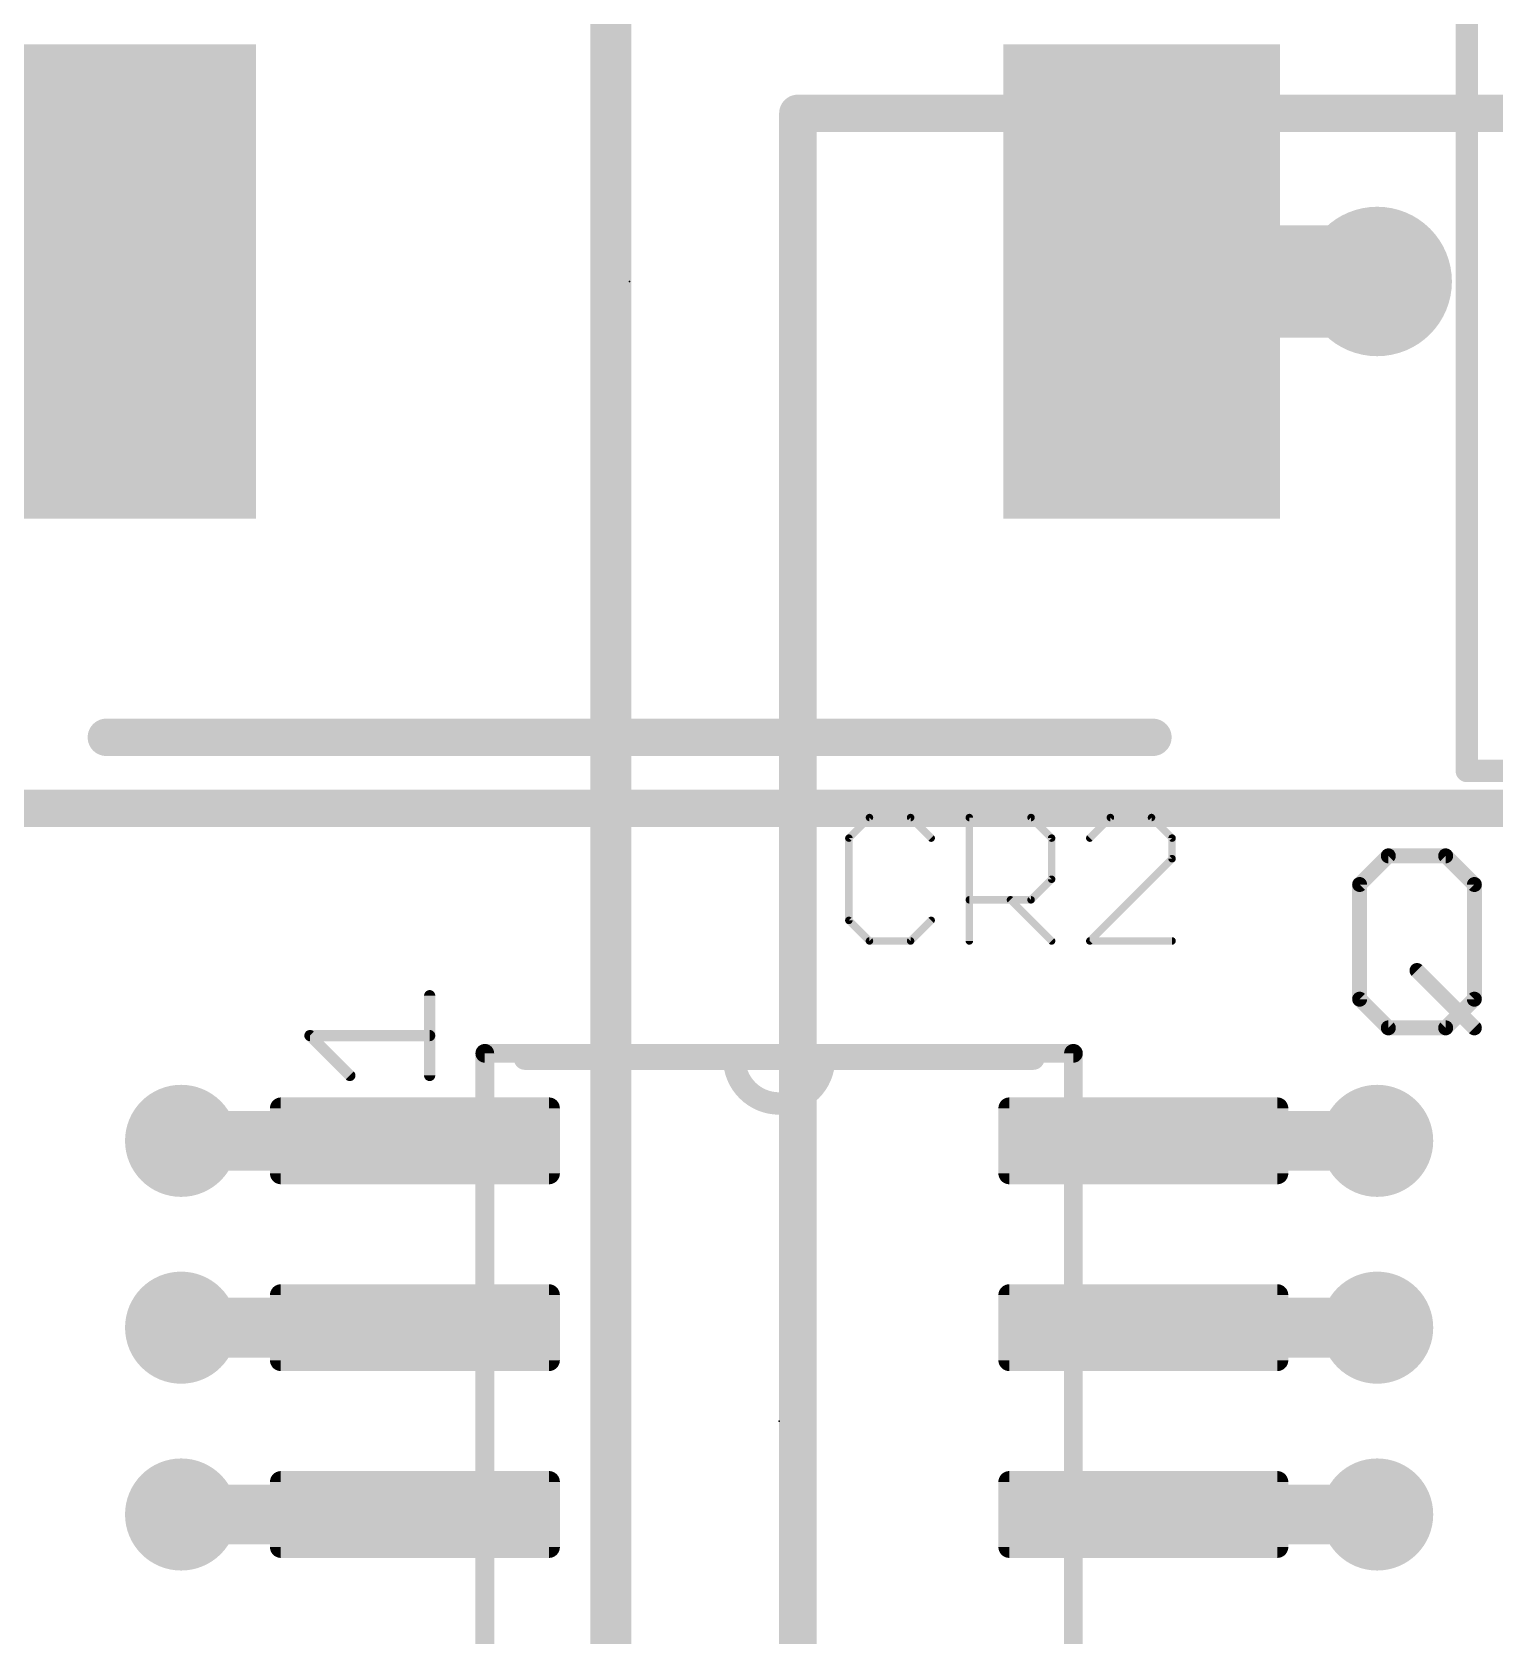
# Model space of a CAD drawing. Extents: x -19 to 124, y 0 to 88.
# Drawn here: x 64.65 to 74.59, y 48.07 to 58.97 of the extents above; entities that cross this region are included whole.
import ezdxf

# ---------------------------------------------------------------- set-up
doc = ezdxf.new("R2010")
doc.units = 0
for name, color, linetype in [('1', 12, 'CONTINUOUS'), ('15', 21, 'CONTINUOUS'), ('16', 132, 'CONTINUOUS'), ('18', 110, 'CONTINUOUS'), ('21', 253, 'CONTINUOUS'), ('23', 53, 'CONTINUOUS'), ('25', 253, 'CONTINUOUS')]:
    doc.layers.add(name, color=color, linetype=linetype)

# ---------------------------------------------------------------- blocks, each defined once
blk = doc.blocks.new('RECT')
blk.add_solid([(-0.5, -0.5), (0.5, -0.5), (-0.5, 0.5), (0.5, 0.5)])
blk = doc.blocks.new('RECT315200X94400R25')
at = {"const_width": 0.0738}
blk.add_lwpolyline([(0.9481, -0.2213), (0.9481, 0.2213, 0.4142), (0.9113, 0.2581), (-0.9113, 0.2581, 0.4142), (-0.9481, 0.2213), (-0.9481, -0.2213, 0.4142), (-0.9113, -0.2581), (0.9113, -0.2581, 0.4142)], format="xyb", close=True, dxfattribs=at)
blk.add_solid([(-0.9297, -0.2397), (0.9297, -0.2397), (-0.9297, 0.2397), (0.9297, 0.2397)])
blk = doc.blocks.new('ROUNDV')
at = {"const_width": 0.5}
blk.add_lwpolyline([(0, -0.25, 1), (0, 0.25, 1), (0, -0.25)], format="xyb", dxfattribs=at)

msp = doc.modelspace()

# ---------------------------------------------------------------- linework, layer by layer
at = {"layer": '1'}
for points, const_width in [([(65.2018, 57.912), (63.4746, 57.912)], 0.762), ([(65.2272, 57.8866), (65.2018, 57.912)], 0.762), ([(65.2272, 57.277), (65.2272, 57.8866)], 0.762), ([(72.1868, 57.277), (73.787, 57.277)], 0.762), ([(67.248, 51.435), (65.659, 51.435)], 0.4064), ([(72.198, 51.435), (73.787, 51.435)], 0.4064), ([(67.248, 50.165), (65.659, 50.165)], 0.4064), ([(72.198, 50.165), (73.787, 50.165)], 0.4064), ([(67.248, 48.895), (65.659, 48.895)], 0.4064), ([(72.198, 48.895), (73.787, 48.895)], 0.4064)]:
    msp.add_lwpolyline(points, dxfattribs=dict(at, const_width=const_width))
for points, const_width in [([(65.3365, 58.0467, 1), (65.0671, 57.7773)], 0.381), ([(65.4177, 57.8866, 1), (65.0367, 57.8866)], 0.381), ([(65.2018, 57.7215, 1), (65.2018, 58.1025)], 0.381), ([(65.0925, 57.7519, 1), (65.3619, 58.0213)], 0.381), ([(72.1868, 57.4675, 1), (72.1868, 57.0865)], 0.381), ([(73.787, 57.0865, 1), (73.787, 57.4675)], 0.381), ([(65.0367, 57.277, 1), (65.4177, 57.277)], 0.381), ([(65.659, 51.5366, 1), (65.659, 51.3334)], 0.2032), ([(67.248, 51.3334, 1), (67.248, 51.5366)], 0.2032), ([(72.198, 51.5366, 1), (72.198, 51.3334)], 0.2032), ([(73.787, 51.3334, 1), (73.787, 51.5366)], 0.2032), ([(65.659, 50.2666, 1), (65.659, 50.0634)], 0.2032), ([(67.248, 50.0634, 1), (67.248, 50.2666)], 0.2032), ([(72.198, 50.2666, 1), (72.198, 50.0634)], 0.2032), ([(73.787, 50.0634, 1), (73.787, 50.2666)], 0.2032), ([(65.659, 48.9966, 1), (65.659, 48.7934)], 0.2032), ([(67.248, 48.7934, 1), (67.248, 48.9966)], 0.2032), ([(72.198, 48.9966, 1), (72.198, 48.7934)], 0.2032), ([(73.787, 48.7934, 1), (73.787, 48.9966)], 0.2032)]:
    msp.add_lwpolyline(points, format="xyb", dxfattribs=dict(at, const_width=const_width))
at = {"layer": '15'}
for points, const_width in [([(68.58, 59.69), (68.58, 42.545)], 0.2794), ([(69.85, 58.42), (69.85, 43.815)], 0.254), ([(78.74, 58.42), (69.85, 58.42)], 0.254)]:
    msp.add_lwpolyline(points, dxfattribs=dict(at, const_width=const_width))
at = {"layer": '15', "const_width": 0.127}
for points in [[(69.9135, 58.42, 1), (69.7865, 58.42)], [(69.85, 58.4835, 1), (69.85, 58.3565)]]:
    msp.add_lwpolyline(points, format="xyb", dxfattribs=at)
at = {"layer": '16', "const_width": 0.254}
msp.add_lwpolyline([(56.2356, 53.6956), (97.2566, 53.6956)], dxfattribs=at)
at = {"layer": '21'}
for points, const_width in [([(74.3966, 66.7004), (74.3966, 53.9496)], 0.1524), ([(65.151, 54.1782), (72.263, 54.1782)], 0.254), ([(74.3966, 53.9496), (77.6732, 53.9496)], 0.1524), ([(67.3481, 51.8795), (67.3481, 52.4218)], 0.0762), ([(66.8058, 51.8795), (66.5346, 52.1507)], 0.0762), ([(66.5346, 52.1507), (67.3481, 52.1507)], 0.0762), ([(67.723, 52.03), (67.723, 47.03)], 0.127), ([(67.723, 52.03), (71.723, 52.03)], 0.127), ([(69.4182, 51.9938), (67.9958, 51.9938)], 0.1524), ([(70.0278, 51.9938), (69.4182, 51.9938)], 0.1524), ([(71.4502, 51.9938), (70.0278, 51.9938)], 0.1524), ([(71.723, 52.03), (71.723, 47.03)], 0.127)]:
    msp.add_lwpolyline(points, dxfattribs=dict(at, const_width=const_width))
for points, const_width in [([(65.151, 54.2417, 1), (65.151, 54.1147)], 0.127), ([(72.263, 54.1147, 1), (72.263, 54.2417)], 0.127), ([(74.3966, 53.9877, 1), (74.3966, 53.9115)], 0.0762), ([(74.3585, 53.9496, 1), (74.4347, 53.9496)], 0.0762), ([(67.3671, 52.4218, 1), (67.3291, 52.4218)], 0.0381), ([(66.5481, 52.1641, 1), (66.5211, 52.1372)], 0.0381), ([(66.5346, 52.1697, 1), (66.5346, 52.1316)], 0.0381), ([(67.3481, 52.1316, 1), (67.3481, 52.1697)], 0.0381), ([(67.7548, 52.03, 1), (67.6912, 52.03)], 0.0635), ([(67.723, 52.0618, 1), (67.723, 51.9982)], 0.0635), ([(67.9958, 52.0319, 1), (67.9958, 51.9557)], 0.0762), ([(69.4182, 52.0319, 1), (69.4182, 51.9557)], 0.0762), ([(69.4182, 51.9938, 1), (70.0278, 51.9938)], 0.1524), ([(69.4563, 51.9938, 1), (69.3801, 51.9938)], 0.0762), ([(69.4182, 51.9557, 1), (69.4182, 52.0319)], 0.0762), ([(70.0278, 52.0319, 1), (70.0278, 51.9557)], 0.0762), ([(70.0659, 51.9938, 1), (69.9897, 51.9938)], 0.0762), ([(70.0278, 51.9557, 1), (70.0278, 52.0319)], 0.0762), ([(71.4502, 51.9557, 1), (71.4502, 52.0319)], 0.0762), ([(71.7548, 52.03, 1), (71.6912, 52.03)], 0.0635), ([(71.723, 51.9982, 1), (71.723, 52.0618)], 0.0635), ([(66.7923, 51.866, 1), (66.8192, 51.893)], 0.0381), ([(67.3291, 51.8795, 1), (67.3671, 51.8795)], 0.0381)]:
    msp.add_lwpolyline(points, format="xyb", dxfattribs=dict(at, const_width=const_width))
at = {"layer": '23'}
for p in [(68.707, 57.277), (69.723, 49.53)]:
    msp.add_point(p, dxfattribs=at)
at = {"layer": '25'}
for points, const_width in [([(70.3368, 53.6328), (70.1969, 53.493)], 0.0508), ([(70.6164, 53.6328), (70.3368, 53.6328)], 0.0508), ([(70.7562, 53.493), (70.6164, 53.6328)], 0.0508), ([(71.0155, 52.7939), (71.0155, 53.6328)], 0.0508), ([(71.0155, 53.6328), (71.435, 53.6328)], 0.0508), ([(71.435, 53.6328), (71.5748, 53.493)], 0.0508), ([(71.9739, 53.6328), (71.8341, 53.493)], 0.0508), ([(72.2535, 53.6328), (71.9739, 53.6328)], 0.0508), ([(72.3934, 53.493), (72.2535, 53.6328)], 0.0508), ([(70.1969, 53.493), (70.1969, 52.9337)], 0.0508), ([(71.5748, 53.493), (71.5748, 53.2134)], 0.0508), ([(72.3934, 53.3532), (72.3934, 53.493)], 0.0508), ([(71.8341, 52.7939), (72.3934, 53.3532)], 0.0508), ([(73.6679, 53.1775), (73.8628, 53.3724)], 0.1016), ([(73.8628, 53.3724), (74.2526, 53.3724)], 0.1016), ([(74.2526, 53.3724), (74.4475, 53.1775)], 0.1016), ([(71.5748, 53.2134), (71.435, 53.0735)], 0.0508), ([(73.6679, 52.3979), (73.6679, 53.1775)], 0.1016), ([(74.4475, 53.1775), (74.4475, 52.3979)], 0.1016), ([(71.435, 53.0735), (71.0155, 53.0735)], 0.0508), ([(71.2951, 53.0735), (71.5748, 52.7939)], 0.0508), ([(70.1969, 52.9337), (70.3368, 52.7939)], 0.0508), ([(70.6164, 52.7939), (70.7562, 52.9337)], 0.0508), ([(70.3368, 52.7939), (70.6164, 52.7939)], 0.0508), ([(72.3934, 52.7939), (71.8341, 52.7939)], 0.0508), ([(74.0577, 52.5928), (74.4475, 52.2031)], 0.1016), ([(73.8628, 52.2031), (73.6679, 52.3979)], 0.1016), ([(74.4475, 52.3979), (74.2526, 52.2031)], 0.1016), ([(74.2526, 52.2031), (73.8628, 52.2031)], 0.1016)]:
    msp.add_lwpolyline(points, dxfattribs=dict(at, const_width=const_width))
for points, const_width in [([(70.3368, 53.6455, 1), (70.3368, 53.6201)], 0.0254), ([(70.3457, 53.6238, 1), (70.3278, 53.6418)], 0.0254), ([(70.6254, 53.6418, 1), (70.6074, 53.6238)], 0.0254), ([(70.6164, 53.6201, 1), (70.6164, 53.6455)], 0.0254), ([(71.0282, 53.6328, 1), (71.0028, 53.6328)], 0.0254), ([(71.0155, 53.6455, 1), (71.0155, 53.6201)], 0.0254), ([(71.4439, 53.6418, 1), (71.426, 53.6238)], 0.0254), ([(71.435, 53.6201, 1), (71.435, 53.6455)], 0.0254), ([(71.9739, 53.6455, 1), (71.9739, 53.6201)], 0.0254), ([(71.9829, 53.6238, 1), (71.9649, 53.6418)], 0.0254), ([(72.2625, 53.6418, 1), (72.2446, 53.6238)], 0.0254), ([(72.2535, 53.6201, 1), (72.2535, 53.6455)], 0.0254), ([(70.2096, 53.493, 1), (70.1842, 53.493)], 0.0254), ([(70.188, 53.502, 1), (70.2059, 53.484)], 0.0254), ([(70.7472, 53.484, 1), (70.7652, 53.502)], 0.0254), ([(71.5875, 53.493, 1), (71.5621, 53.493)], 0.0254), ([(71.5658, 53.484, 1), (71.5838, 53.502)], 0.0254), ([(71.8251, 53.502, 1), (71.8431, 53.484)], 0.0254), ([(72.4061, 53.493, 1), (72.3807, 53.493)], 0.0254), ([(72.3844, 53.484, 1), (72.4023, 53.502)], 0.0254), ([(72.3807, 53.3532, 1), (72.4061, 53.3532)], 0.0254), ([(72.4023, 53.3442, 1), (72.3844, 53.3622)], 0.0254), ([(73.8628, 53.3978, 1), (73.8628, 53.347)], 0.0508), ([(73.8808, 53.3545, 1), (73.8448, 53.3904)], 0.0508), ([(74.2706, 53.3904, 1), (74.2346, 53.3545)], 0.0508), ([(74.2526, 53.347, 1), (74.2526, 53.3978)], 0.0508), ([(71.5621, 53.2134, 1), (71.5875, 53.2134)], 0.0254), ([(71.5838, 53.2044, 1), (71.5658, 53.2223)], 0.0254), ([(73.6933, 53.1775, 1), (73.6425, 53.1775)], 0.0508), ([(73.65, 53.1955, 1), (73.6859, 53.1596)], 0.0508), ([(74.4729, 53.1775, 1), (74.4221, 53.1775)], 0.0508), ([(74.4295, 53.1596, 1), (74.4655, 53.1955)], 0.0508), ([(71.0155, 53.0862, 1), (71.0155, 53.0608)], 0.0254), ([(71.3041, 53.0825, 1), (71.2862, 53.0646)], 0.0254), ([(71.435, 53.0608, 1), (71.435, 53.0862)], 0.0254), ([(71.426, 53.0825, 1), (71.4439, 53.0646)], 0.0254), ([(70.1842, 52.9337, 1), (70.2096, 52.9337)], 0.0254), ([(70.2059, 52.9427, 1), (70.188, 52.9247)], 0.0254), ([(70.7652, 52.9247, 1), (70.7472, 52.9427)], 0.0254), ([(70.3368, 52.8066, 1), (70.3368, 52.7812)], 0.0254), ([(70.3278, 52.7849, 1), (70.3457, 52.8029)], 0.0254), ([(70.6074, 52.8029, 1), (70.6254, 52.7849)], 0.0254), ([(70.6164, 52.7812, 1), (70.6164, 52.8066)], 0.0254), ([(71.0028, 52.7939, 1), (71.0282, 52.7939)], 0.0254), ([(71.5658, 52.7849, 1), (71.5838, 52.8029)], 0.0254), ([(71.8341, 52.8066, 1), (71.8341, 52.7812)], 0.0254), ([(71.8251, 52.8029, 1), (71.8431, 52.7849)], 0.0254), ([(72.3934, 52.7812, 1), (72.3934, 52.8066)], 0.0254), ([(74.0757, 52.6108, 1), (74.0397, 52.5749)], 0.0508), ([(73.6859, 52.4159, 1), (73.65, 52.38)], 0.0508), ([(74.4655, 52.38, 1), (74.4295, 52.4159)], 0.0508), ([(73.6425, 52.3979, 1), (73.6933, 52.3979)], 0.0508), ([(74.4221, 52.3979, 1), (74.4729, 52.3979)], 0.0508), ([(73.8628, 52.2285, 1), (73.8628, 52.1777)], 0.0508), ([(73.8448, 52.1851, 1), (73.8808, 52.221)], 0.0508), ([(74.2346, 52.221, 1), (74.2706, 52.1851)], 0.0508), ([(74.2526, 52.1777, 1), (74.2526, 52.2285)], 0.0508), ([(74.4295, 52.1851, 1), (74.4655, 52.221)], 0.0508)]:
    msp.add_lwpolyline(points, format="xyb", dxfattribs=dict(at, const_width=const_width))

# ---------------------------------------------------------------- block references
at = {"layer": '1', "xscale": 1.8796, "yscale": 3.2258}
for p in [(65.2272, 57.277), (72.1868, 57.277)]:
    msp.add_blockref('RECT', p, dxfattribs=at)
at = {"layer": '1'}
for p in [(67.248, 51.435), (72.198, 51.435), (67.248, 50.165), (72.198, 50.165), (67.248, 48.895), (72.198, 48.895)]:
    msp.add_blockref('RECT315200X94400R25', p, dxfattribs=at)
at = {"layer": '18'}
for p, xscale, yscale in [((73.787, 57.277), 1.016, 1.016), ((73.787, 57.277), 1.016, 1.016), ((65.659, 51.435), 0.762, 0.762), ((65.659, 51.435), 0.762, 0.762), ((73.787, 51.435), 0.762, 0.762), ((73.787, 51.435), 0.762, 0.762), ((65.659, 50.165), 0.762, 0.762), ((65.659, 50.165), 0.762, 0.762), ((73.787, 50.165), 0.762, 0.762), ((73.787, 50.165), 0.762, 0.762), ((65.659, 48.895), 0.762, 0.762), ((65.659, 48.895), 0.762, 0.762), ((73.787, 48.895), 0.762, 0.762), ((73.787, 48.895), 0.762, 0.762)]:
    msp.add_blockref('ROUNDV', p, dxfattribs=dict(at, xscale=xscale, yscale=yscale))

doc.saveas('drawing.dxf')
